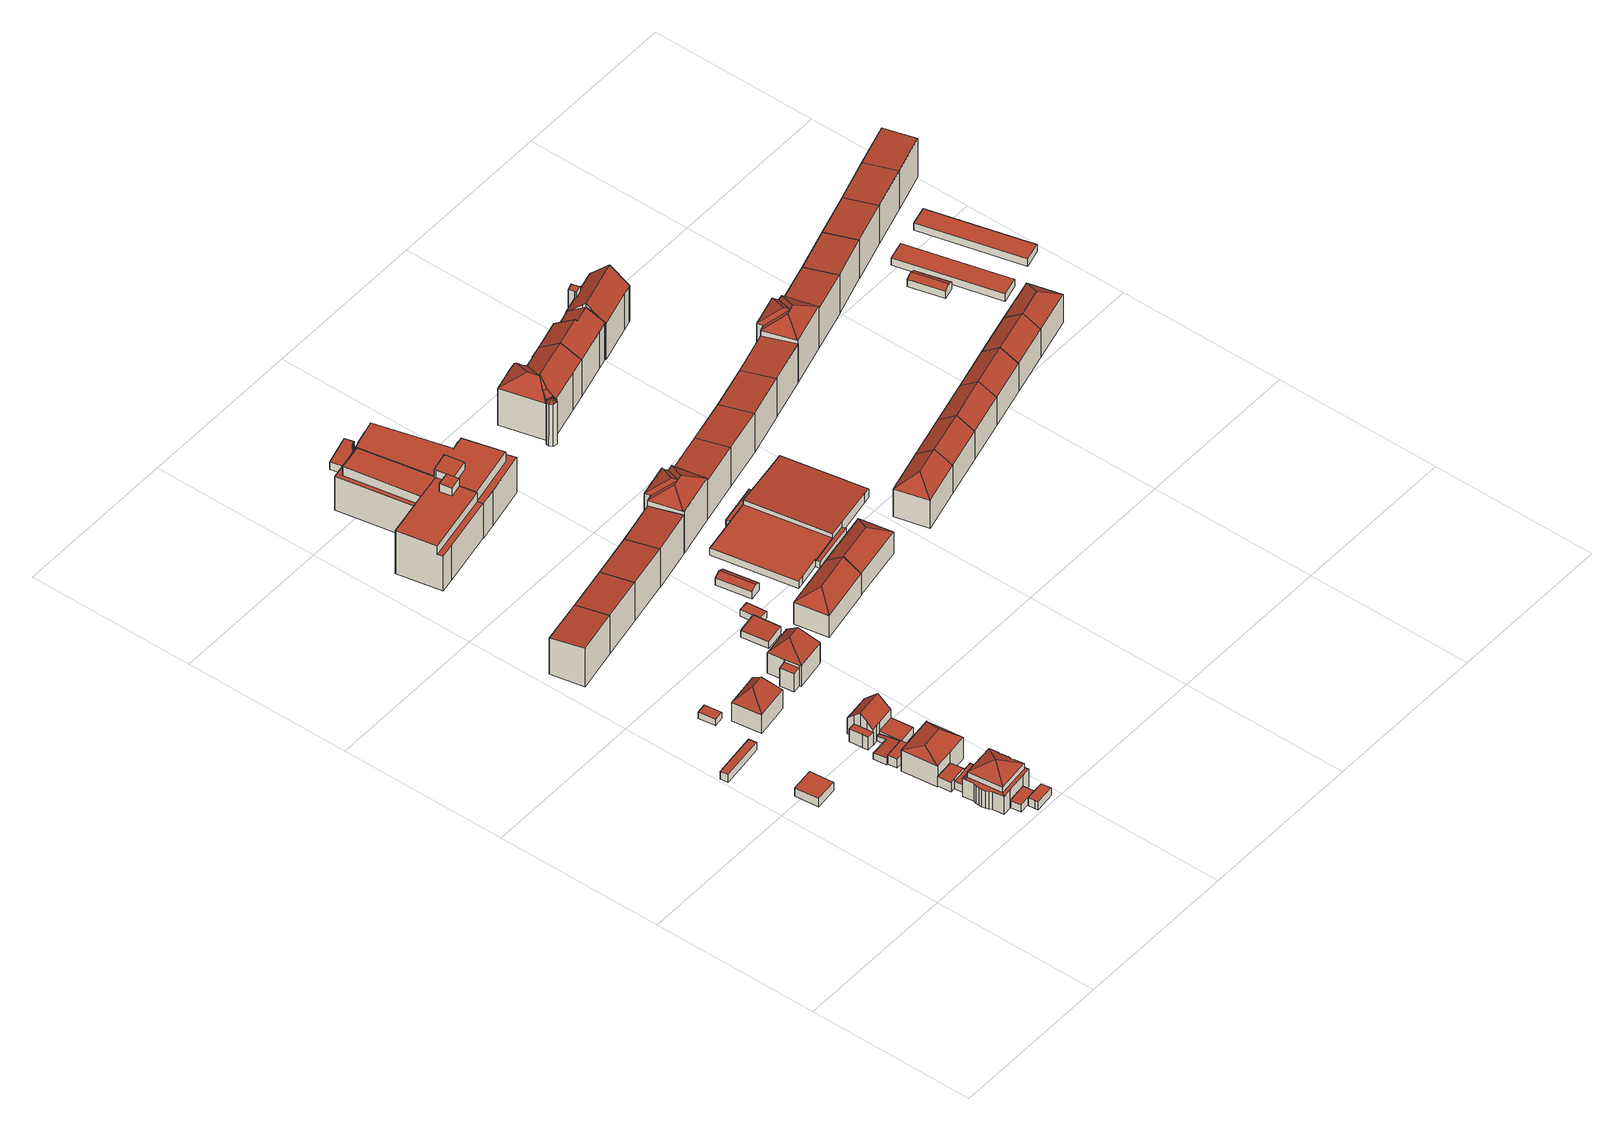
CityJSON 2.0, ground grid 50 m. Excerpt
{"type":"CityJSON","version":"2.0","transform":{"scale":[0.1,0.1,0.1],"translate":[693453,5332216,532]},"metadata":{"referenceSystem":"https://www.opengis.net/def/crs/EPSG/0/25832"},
"CityObjects":{
"building1":{"type":"Building","attributes":{"Gemeindeschluessel":"09162000","HoeheDach":"536.486","HoeheGrund":"533.640","Methode":"1000","NiedrigsteTraufeDesGebaeudes":"536.486","Geometrietyp2DReferenz":"3000","function":"31001_2000","roofType":"1000","measuredHeight":2.85},"geometry":[{"type":"MultiSurface","lod":"2","boundaries":[[[0,1,2,3]],[[2,1,4,5]],[[6,7,0,3]],[[6,5,4,7]],[[7,4,1,0]],[[3,2,5,6]]],"semantics":{"surfaces":[{"type":"WallSurface"},{"type":"RoofSurface"},{"type":"GroundSurface"}],"values":[0,1,2,0,0,0]}}]},
"building2":{"type":"Building","attributes":{"Gemeindeschluessel":"09162000","HoeheDach":"536.151","HoeheGrund":"533.530","Methode":"1000","NiedrigsteTraufeDesGebaeudes":"536.151","Geometrietyp2DReferenz":"3000","function":"31001_2000","roofType":"1000","measuredHeight":2.62},"geometry":[{"type":"MultiSurface","lod":"2","boundaries":[[[8,9,10,11]],[[12,13,14,15]],[[11,10,13,12]],[[14,13,10,9]],[[15,14,9,8]],[[8,11,12,15]]],"semantics":{"surfaces":[{"type":"WallSurface"},{"type":"RoofSurface"},{"type":"GroundSurface"}],"values":[0,0,0,1,0,2]}}]},
"building3":{"type":"Building","attributes":{"Gemeindeschluessel":"09162000","HoeheDach":"535.758","HoeheGrund":"533.650","Methode":"1000","NiedrigsteTraufeDesGebaeudes":"535.758","Geometrietyp2DReferenz":"3000","function":"31001_2000","roofType":"1000","measuredHeight":2.11},"geometry":[{"type":"MultiSurface","lod":"2","boundaries":[[[16,17,18,19]],[[19,20,21,16]],[[21,22,17,16]],[[19,18,23,20]],[[17,22,23,18]],[[20,23,22,21]]],"semantics":{"surfaces":[{"type":"WallSurface"},{"type":"GroundSurface"},{"type":"RoofSurface"}],"values":[0,1,0,0,2,0]}}]},
"building4":{"type":"Building","attributes":{"Gemeindeschluessel":"09162000","HoeheDach":"536.192","HoeheGrund":"533.740","Methode":"1000","NiedrigsteTraufeDesGebaeudes":"536.192","Geometrietyp2DReferenz":"3000","function":"31001_2000","roofType":"1000","measuredHeight":2.45},"geometry":[{"type":"MultiSurface","lod":"2","boundaries":[[[24,25,26,27]],[[28,24,27,29]],[[30,29,27,26]],[[25,24,28,31]],[[31,28,29,30]],[[25,31,30,26]]],"semantics":{"surfaces":[{"type":"WallSurface"},{"type":"GroundSurface"},{"type":"RoofSurface"}],"values":[0,0,1,2,0,0]}}]},
"building5":{"type":"Building","attributes":{"Gemeindeschluessel":"09162000","HoeheDach":"536.872","HoeheGrund":"533.705","Methode":"1000","NiedrigsteTraufeDesGebaeudes":"536.872","Geometrietyp2DReferenz":"3000","function":"31001_2000","roofType":"1000","measuredHeight":3.17},"geometry":[{"type":"MultiSurface","lod":"2","boundaries":[[[32,33,34,35]],[[36,37,33,32]],[[35,34,38,39]],[[33,37,40,38,34]],[[41,40,37,36]],[[39,38,40,41]],[[35,39,41,36,32]]],"semantics":{"surfaces":[{"type":"WallSurface"},{"type":"RoofSurface"},{"type":"GroundSurface"}],"values":[0,0,0,1,0,0,2]}}]},
"building6":{"type":"Building","attributes":{"Gemeindeschluessel":"09162000","HoeheDach":"544.930","HoeheGrund":"533.620","Methode":"2000","NiedrigsteTraufeDesGebaeudes":"539.572","Geometrietyp2DReferenz":"3000","function":"31001_1000","roofType":"3500","measuredHeight":11.31,"storeysAboveGround":3},"geometry":[{"type":"MultiSurface","lod":"2","boundaries":[[[42,43,44,45,46,47,48]],[[49,50,51,52,53]],[[54,55,56,57]],[[58,59,60,45]],[[61,62,63,64]],[[46,65,66,67]],[[43,68,69,44]],[[70,71,72,59,58,73]],[[74,75,76,77]],[[78,79,80,81]],[[82,47,46,67,52,51,80,79,83,84,85]],[[45,60,65,46]],[[86,87,88,89]],[[60,59,72,90,91,88,87,92,93,56,55,94]],[[52,67,53]],[[95,90,72,71]],[[53,96,97,49]],[[98,91,90,95]],[[74,96,53,67,54,99,75]],[[65,94,66]],[[100,93,92,101]],[[97,96,74,77]],[[102,73,58,45,44]],[[70,73,102,103]],[[60,94,65]],[[67,66,55,54]],[[104,84,83,105]],[[105,83,79,78]],[[106,85,84,104]],[[68,107,108,109,106,104,105,78,81,50,49,97,77,76,61,64,100,101,86,89,98,95,71,70,103,69]],[[68,43,42,107]],[[80,51,50,81]],[[42,48,108,107]],[[47,82,109,108,48]],[[101,92,87,86]],[[100,64,63,57,56,93]],[[89,88,91,98]],[[44,69,103,102]],[[82,85,106,109]],[[62,99,54,57,63]],[[62,61,76,75,99]],[[94,55,66]]],"semantics":{"surfaces":[{"type":"RoofSurface"},{"type":"WallSurface"},{"type":"GroundSurface"}],"values":[0,1,1,1,1,1,1,1,1,1,0,1,1,0,0,1,1,1,0,0,1,1,0,1,0,1,1,1,1,2,1,1,1,1,1,1,1,1,1,0,1,0]}}]},
"building7":{"type":"Building","attributes":{"Gemeindeschluessel":"09162000","HoeheDach":"536.217","HoeheGrund":"533.580","Methode":"1000","NiedrigsteTraufeDesGebaeudes":"536.217","Geometrietyp2DReferenz":"3000","function":"31001_2000","roofType":"1000","measuredHeight":2.64},"geometry":[{"type":"MultiSurface","lod":"2","boundaries":[[[110,111,112,113,114]],[[114,113,97,77]],[[77,97,115,116,117]],[[111,110,117,116]],[[113,112,115,97]],[[112,111,116,115]],[[110,114,77,117]]],"semantics":{"surfaces":[{"type":"RoofSurface"},{"type":"WallSurface"},{"type":"GroundSurface"}],"values":[0,1,2,1,1,1,1]}}]},
"building8":{"type":"Building","attributes":{"Gemeindeschluessel":"09162000","HoeheDach":"536.500","HoeheGrund":"533.840","Methode":"2000","NiedrigsteTraufeDesGebaeudes":"536.500","Geometrietyp2DReferenz":"3000","function":"31001_2000","roofType":"1000","measuredHeight":2.66,"storeysAboveGround":1},"geometry":[{"type":"MultiSurface","lod":"2","boundaries":[[[118,119,120,121]],[[122,120,119,123,124]],[[125,124,123,126]],[[127,122,124,125]],[[121,120,122,127]],[[121,127,125,126,118]],[[126,123,119,118]]],"semantics":{"surfaces":[{"type":"WallSurface"},{"type":"RoofSurface"},{"type":"GroundSurface"}],"values":[0,1,0,0,0,2,0]}}]},
"building9":{"type":"Building","attributes":{"Gemeindeschluessel":"09162000","HoeheDach":"536.739","HoeheGrund":"533.620","Methode":"1000","NiedrigsteTraufeDesGebaeudes":"536.739","Geometrietyp2DReferenz":"3000","function":"31001_2000","roofType":"1000","measuredHeight":3.12},"geometry":[{"type":"MultiSurface","lod":"2","boundaries":[[[128,129,130,131]],[[131,130,132,133]],[[133,134,128,131]],[[130,129,135,132]],[[133,132,135,134]],[[134,135,129,128]]],"semantics":{"surfaces":[{"type":"WallSurface"},{"type":"GroundSurface"},{"type":"RoofSurface"}],"values":[0,0,1,2,0,0]}}]},
"building10":{"type":"Building","attributes":{"Gemeindeschluessel":"09162000","HoeheDach":"536.180","HoeheGrund":"533.690","Methode":"1000","NiedrigsteTraufeDesGebaeudes":"535.300","Geometrietyp2DReferenz":"3000","function":"31001_1000","roofType":"1000","measuredHeight":2.49},"geometry":[{"type":"MultiSurface","lod":"2","boundaries":[[[136,137,138,139]],[[140,141,142,143]],[[144,145,138,137]],[[146,136,139,147]],[[136,146,140,143,148,149,144,137]],[[149,150,145,144]],[[148,151,150,149]],[[148,143,142,151]],[[138,145,150,151,142,141,147,139]],[[140,146,147,141]]],"semantics":{"surfaces":[{"type":"WallSurface"},{"type":"GroundSurface"},{"type":"RoofSurface"}],"values":[0,0,0,0,1,0,0,0,2,0]}}]},
"building11":{"type":"Building","attributes":{"Gemeindeschluessel":"09162000","HoeheDach":"544.980","HoeheGrund":"533.570","Methode":"2000","NiedrigsteTraufeDesGebaeudes":"540.110","Geometrietyp2DReferenz":"3000","function":"31001_1000","roofType":"3200","measuredHeight":11.41,"storeysAboveGround":2},"geometry":[{"type":"MultiSurface","lod":"2","boundaries":[[[152,153,154]],[[155,154,153,156]],[[157,155,156]],[[158,159,157,156]],[[160,152,157,159]],[[158,161,160,159]],[[152,154,155,157]],[[160,161,153,152]],[[158,156,153,161]]],"semantics":{"surfaces":[{"type":"RoofSurface"},{"type":"WallSurface"},{"type":"GroundSurface"}],"values":[0,0,0,1,1,2,0,1,1]}}]},
"building12":{"type":"Building","attributes":{"Gemeindeschluessel":"09162000","HoeheDach":"542.910","HoeheGrund":"533.230","Methode":"2000","NiedrigsteTraufeDesGebaeudes":"540.583","Geometrietyp2DReferenz":"3000","function":"31001_1000","roofType":"3200","measuredHeight":9.68,"storeysAboveGround":2},"geometry":[{"type":"MultiSurface","lod":"2","boundaries":[[[162,163,164,165,166,167]],[[166,165,168]],[[169,170,171]],[[172,163,162,173,174]],[[162,167,175,173]],[[172,171,164,163]],[[172,174,176,169,171]],[[173,175,176,174]],[[170,168,165,164,171]],[[176,175,167,166,168,170,169]]],"semantics":{"surfaces":[{"type":"WallSurface"},{"type":"RoofSurface"},{"type":"GroundSurface"}],"values":[0,1,1,2,0,0,0,0,1,1]}}]},
"building13":{"type":"Building","attributes":{"Gemeindeschluessel":"09162000","HoeheDach":"538.138","HoeheGrund":"533.670","Methode":"3100","NiedrigsteTraufeDesGebaeudes":"538.138","Geometrietyp2DReferenz":"3000","function":"31001_2000","roofType":"1000","measuredHeight":4.47},"geometry":[{"type":"MultiSurface","lod":"2","boundaries":[[[177,178,179,180]],[[181,182,183,180,179,184,185]],[[186,187,178,177,188,189,190]],[[178,187,184,179]],[[188,177,180,183]],[[187,186,185,184]],[[189,188,183,182]],[[186,190,181,185]],[[190,189,182,181]]],"semantics":{"surfaces":[{"type":"WallSurface"},{"type":"GroundSurface"},{"type":"RoofSurface"}],"values":[0,1,2,0,0,0,0,0,0]}}]},
"building14":{"type":"Building","attributes":{"Gemeindeschluessel":"09162000","HoeheDach":"546.836","HoeheGrund":"533.350","Methode":"2000","NiedrigsteTraufeDesGebaeudes":"545.944","Geometrietyp2DReferenz":"3000","function":"31001_1000","roofType":"1000","measuredHeight":13.49,"storeysAboveGround":4},"geometry":[{"type":"MultiSurface","lod":"2","boundaries":[[[191,192,193,194]],[[195,193,192,196]],[[197,191,194,198]],[[198,195,196,197]],[[198,194,193,195]],[[196,192,191,197]]],"semantics":{"surfaces":[{"type":"RoofSurface"},{"type":"WallSurface"},{"type":"GroundSurface"}],"values":[0,1,1,2,1,1]}}]},
"building15":{"type":"Building","attributes":{"Gemeindeschluessel":"09162000","HoeheDach":"542.691","HoeheGrund":"533.630","Methode":"1000","NiedrigsteTraufeDesGebaeudes":"538.925","Geometrietyp2DReferenz":"3000","function":"31001_1000","roofType":"3100","measuredHeight":9.06,"storeysAboveGround":2},"geometry":[{"type":"MultiSurface","lod":"2","boundaries":[[[199,200,201,202]],[[203,204,205,206]],[[206,205,200,199]],[[207,208,209,210]],[[211,212,204,203]],[[213,214,208,207]],[[215,216,212,211]],[[202,201,217,218]],[[211,203,206,199,202,218,213,207,210,215]],[[214,217,201,200,205,204,208]],[[210,209,216,215]],[[209,208,204,212,216]],[[218,217,214,213]]],"semantics":{"surfaces":[{"type":"WallSurface"},{"type":"GroundSurface"},{"type":"RoofSurface"}],"values":[0,0,0,0,0,0,0,0,1,2,0,2,0]}}]},
"building16":{"type":"Building","attributes":{"Gemeindeschluessel":"09162000","HoeheDach":"536.328","HoeheGrund":"533.580","Methode":"1000","NiedrigsteTraufeDesGebaeudes":"536.328","Geometrietyp2DReferenz":"3000","function":"31001_2000","roofType":"1000","measuredHeight":2.75},"geometry":[{"type":"MultiSurface","lod":"2","boundaries":[[[199,219,220,206]],[[221,222,223,224]],[[206,220,222,221]],[[223,222,220,219]],[[224,223,219,199]],[[199,206,221,224]]],"semantics":{"surfaces":[{"type":"WallSurface"},{"type":"RoofSurface"},{"type":"GroundSurface"}],"values":[0,0,0,1,0,2]}}]},
"building17":{"type":"Building","attributes":{"Gemeindeschluessel":"09162000","HoeheDach":"546.836","HoeheGrund":"533.360","Methode":"2000","NiedrigsteTraufeDesGebaeudes":"545.944","Geometrietyp2DReferenz":"3000","function":"31001_1000","roofType":"1000","measuredHeight":13.48,"storeysAboveGround":4},"geometry":[{"type":"MultiSurface","lod":"2","boundaries":[[[225,226,227,228]],[[196,192,193,195]],[[196,195,227,226]],[[196,226,225,192]],[[193,228,227,195]],[[192,225,228,193]]],"semantics":{"surfaces":[{"type":"WallSurface"},{"type":"GroundSurface"},{"type":"RoofSurface"}],"values":[0,0,1,0,0,2]}}]},
"building18":{"type":"Building","attributes":{"Gemeindeschluessel":"09162000","HoeheDach":"546.090","HoeheGrund":"533.580","Methode":"2000","NiedrigsteTraufeDesGebaeudes":"539.940","Geometrietyp2DReferenz":"3000","function":"31001_1000","roofType":"3200","measuredHeight":12.51,"storeysAboveGround":2},"geometry":[{"type":"MultiSurface","lod":"2","boundaries":[[[229,230,231,232,233]],[[234,235,236,237,238,239,240]],[[241,242,243,244]],[[240,239,245,231,246]],[[233,232,245,239,238]],[[247,236,235,248]],[[241,244,249,250,230,229,251,252]],[[242,247,248,243]],[[250,249,234,240,246]],[[251,238,237,252]],[[232,231,245]],[[241,252,237,236,247,242]],[[250,246,231,230]],[[249,244,243,248,235,234]],[[229,233,238,251]]],"semantics":{"surfaces":[{"type":"WallSurface"},{"type":"RoofSurface"},{"type":"GroundSurface"}],"values":[0,1,0,1,1,0,2,1,0,0,1,0,0,0,0]}}]},
"building19":{"type":"Building","attributes":{"Gemeindeschluessel":"09162000","HoeheDach":"551.020","HoeheGrund":"533.290","Methode":"1000","NiedrigsteTraufeDesGebaeudes":"545.290","Geometrietyp2DReferenz":"3000","function":"31001_1000","roofType":"1000","measuredHeight":17.73,"storeysAboveGround":5},"geometry":[{"type":"MultiSurface","lod":"2","boundaries":[[[253,254,255,256]],[[257,258,259,260,261,262,263]],[[264,265,254,253]],[[254,265,266,255]],[[259,267,268,260]],[[258,269,267,259]],[[262,270,271,263]],[[256,255,266,272]],[[273,271,270,274,275]],[[269,276,277,264,253,256,272,278,268,267]],[[261,278,272,266,265,264,277,274,270,262]],[[260,268,278,261]],[[263,271,273,257]],[[274,277,276,275]],[[257,273,275,276,269,258]]],"semantics":{"surfaces":[{"type":"WallSurface"},{"type":"GroundSurface"},{"type":"RoofSurface"}],"values":[0,1,0,2,0,0,0,0,2,2,0,0,0,0,0]}}]},
"building20":{"type":"Building","attributes":{"Gemeindeschluessel":"09162000","HoeheDach":"536.410","HoeheGrund":"533.560","Methode":"2000","NiedrigsteTraufeDesGebaeudes":"535.914","Geometrietyp2DReferenz":"3000","function":"31001_2000","roofType":"1000","measuredHeight":2.85},"geometry":[{"type":"MultiSurface","lod":"2","boundaries":[[[279,280,281,282]],[[283,282,281,284]],[[285,280,279,286]],[[285,286,283,284]],[[285,284,281,280]],[[286,279,282,283]]],"semantics":{"surfaces":[{"type":"WallSurface"},{"type":"GroundSurface"},{"type":"RoofSurface"}],"values":[0,0,0,0,1,2]}}]},
"building21":{"type":"Building","attributes":{"Gemeindeschluessel":"09162000","HoeheDach":"546.836","HoeheGrund":"533.350","Methode":"2000","NiedrigsteTraufeDesGebaeudes":"545.944","Geometrietyp2DReferenz":"3000","function":"31001_1000","roofType":"1000","measuredHeight":13.49,"storeysAboveGround":4},"geometry":[{"type":"MultiSurface","lod":"2","boundaries":[[[287,226,227,288]],[[227,228,289,288]],[[287,290,225,226]],[[288,289,290,287]],[[225,290,289,228]],[[226,225,228,227]]],"semantics":{"surfaces":[{"type":"GroundSurface"},{"type":"WallSurface"},{"type":"RoofSurface"}],"values":[0,1,1,1,2,1]}}]},
"building22":{"type":"Building","attributes":{"Gemeindeschluessel":"09162000","HoeheDach":"548.280","HoeheGrund":"533.480","Methode":"2000","NiedrigsteTraufeDesGebaeudes":"545.270","Geometrietyp2DReferenz":"3000","function":"31001_1000","roofType":"1000","measuredHeight":14.8,"storeysAboveGround":5},"geometry":[{"type":"MultiSurface","lod":"2","boundaries":[[[291,278,292,293]],[[294,295,278,291,296,297]],[[298,293,292,299]],[[294,297,300,301]],[[295,302,303,299,292,278]],[[296,291,293,298]],[[294,301,302,295]],[[303,302,301,300]],[[303,300,297,296,298,299]]],"semantics":{"surfaces":[{"type":"RoofSurface"},{"type":"WallSurface"},{"type":"GroundSurface"}],"values":[0,1,1,1,1,1,2,1,0]}}]},
"building23":{"type":"Building","attributes":{"Gemeindeschluessel":"09162000","HoeheDach":"535.996","HoeheGrund":"533.690","Methode":"1000","NiedrigsteTraufeDesGebaeudes":"535.996","Geometrietyp2DReferenz":"3000","function":"31001_2000","roofType":"1000","measuredHeight":2.31},"geometry":[{"type":"MultiSurface","lod":"2","boundaries":[[[304,305,306,307]],[[308,309,305,304]],[[307,306,310,311]],[[307,311,308,304]],[[305,309,310,306]],[[311,310,309,308]]],"semantics":{"surfaces":[{"type":"WallSurface"},{"type":"GroundSurface"},{"type":"RoofSurface"}],"values":[0,0,0,1,2,0]}}]},
"building24":{"type":"Building","attributes":{"Gemeindeschluessel":"09162000","HoeheDach":"537.142","HoeheGrund":"533.640","Methode":"1000","NiedrigsteTraufeDesGebaeudes":"536.090","Geometrietyp2DReferenz":"3000","function":"31001_2000","roofType":"3100","measuredHeight":3.5},"geometry":[{"type":"MultiSurface","lod":"2","boundaries":[[[312,313,314,315,316]],[[316,315,317,318]],[[319,320,313,312]],[[314,313,320,321]],[[318,317,321,320,319]],[[315,314,321,317]],[[318,319,312,316]]],"semantics":{"surfaces":[{"type":"WallSurface"},{"type":"RoofSurface"},{"type":"GroundSurface"}],"values":[0,0,0,1,0,1,2]}}]},
"building25":{"type":"Building","attributes":{"Gemeindeschluessel":"09162000","HoeheDach":"546.836","HoeheGrund":"533.330","Methode":"2000","NiedrigsteTraufeDesGebaeudes":"545.944","Geometrietyp2DReferenz":"3000","function":"31001_1000","roofType":"1000","measuredHeight":13.51,"storeysAboveGround":4},"geometry":[{"type":"MultiSurface","lod":"2","boundaries":[[[322,323,324,325]],[[326,290,289,327]],[[325,326,327,322]],[[325,324,290,326]],[[327,289,323,322]],[[290,324,323,289]]],"semantics":{"surfaces":[{"type":"WallSurface"},{"type":"GroundSurface"},{"type":"RoofSurface"}],"values":[0,0,1,0,0,2]}}]},
"building26":{"type":"Building","attributes":{"Gemeindeschluessel":"09162000","HoeheDach":"544.708","HoeheGrund":"533.520","Methode":"1000","NiedrigsteTraufeDesGebaeudes":"541.031","Geometrietyp2DReferenz":"3000","function":"31001_1000","roofType":"3200","measuredHeight":11.19,"storeysAboveGround":2},"geometry":[{"type":"MultiSurface","lod":"2","boundaries":[[[328,329,330,331]],[[332,333,334,335]],[[336,331,330,337]],[[332,337,330,329,333]],[[332,335,336,337]],[[335,334,331,336]],[[334,328,331]],[[333,329,328,334]]],"semantics":{"surfaces":[{"type":"RoofSurface"},{"type":"WallSurface"},{"type":"GroundSurface"}],"values":[0,1,1,1,2,1,0,0]}}]},
"building27":{"type":"Building","attributes":{"Gemeindeschluessel":"09162000","HoeheDach":"550.940","HoeheGrund":"533.150","Methode":"2000","NiedrigsteTraufeDesGebaeudes":"535.700","Geometrietyp2DReferenz":"3000","function":"31001_1000","roofType":"1000","measuredHeight":17.79,"storeysAboveGround":5},"geometry":[{"type":"MultiSurface","lod":"2","boundaries":[[[338,339,340,341]],[[342,343,344,345]],[[346,347,348,349]],[[350,351,352,353]],[[354,355,356,357]],[[358,359,360,361,362,363,364,365]],[[366,342,345,367,368,369,370]],[[371,372,373,374,366,370]],[[375,376,377,378]],[[360,348,347,379,361]],[[359,380,367,345,344,349,348,360]],[[341,340,376,375]],[[366,374,343,342]],[[381,368,367,380]],[[368,381,382,369]],[[383,384,385,386]],[[387,388,389,390]],[[391,379,347,346]],[[384,392,352,351,393,394,377,376,340,339,395,396,397,385]],[[398,396,395,399]],[[400,394,393,401]],[[372,402,403,357,356,373]],[[393,351,350,401]],[[353,352,392,404]],[[374,373,356,355,405,363,362,391,346,349,344,343]],[[378,377,394,400]],[[387,404,392,384,383,388]],[[358,365,406,407]],[[403,402,390,389]],[[397,396,398,408]],[[371,370,369,382]],[[381,380,359,358,407,408,398,399,338,341,375,378,400,401,350,353,404,387,390,402,372,371,382]],[[362,361,379,391]],[[403,389,388,383,386,406,365,364,409,354,357]],[[364,363,405,409]],[[399,395,339,338]],[[409,405,355,354]],[[408,407,406,386,385,397]]],"semantics":{"surfaces":[{"type":"WallSurface"},{"type":"RoofSurface"},{"type":"GroundSurface"}],"values":[0,0,0,0,0,0,1,0,0,1,0,0,0,0,0,0,0,0,1,0,0,0,0,0,1,0,0,0,0,0,0,2,0,1,0,0,0,0]}}]},
"building28":{"type":"Building","attributes":{"Gemeindeschluessel":"09162000","HoeheDach":"551.130","HoeheGrund":"533.330","Methode":"2000","NiedrigsteTraufeDesGebaeudes":"547.829","Geometrietyp2DReferenz":"3000","function":"31001_1000","roofType":"3200","measuredHeight":17.8,"storeysAboveGround":5},"geometry":[{"type":"MultiSurface","lod":"2","boundaries":[[[410,411,412,413,414]],[[415,416,414,413,417]],[[417,413,412]],[[418,419,420]],[[322,325,421,418,420]],[[421,422,423,415,419,418]],[[424,422,421,325]],[[425,426,412,411]],[[427,416,428,429]],[[322,425,411,410,427,429,424,325]],[[422,430,423]],[[426,415,417,412]],[[419,415,426,420]],[[322,420,426,425]],[[423,430,428,416,415]],[[427,410,414,416]],[[424,429,428,430,422]]],"semantics":{"surfaces":[{"type":"WallSurface"},{"type":"RoofSurface"},{"type":"GroundSurface"}],"values":[0,1,1,1,0,1,0,0,0,2,1,1,1,0,1,0,0]}}]},
"building29":{"type":"Building","attributes":{"Gemeindeschluessel":"09162000","HoeheDach":"544.715","HoeheGrund":"533.560","Methode":"1000","NiedrigsteTraufeDesGebaeudes":"540.980","Geometrietyp2DReferenz":"3000","function":"31001_1000","roofType":"3200","measuredHeight":11.15,"storeysAboveGround":2},"geometry":[{"type":"MultiSurface","lod":"2","boundaries":[[[333,431,432,329]],[[431,433,432]],[[434,431,333,435]],[[436,330,433,437]],[[436,435,333,329,330]],[[437,433,431,434]],[[436,437,434,435]],[[329,432,433,330]]],"semantics":{"surfaces":[{"type":"RoofSurface"},{"type":"WallSurface"},{"type":"GroundSurface"}],"values":[0,0,1,1,1,1,2,0]}}]},
"building30":{"type":"Building","attributes":{"Gemeindeschluessel":"09162000","HoeheDach":"537.190","HoeheGrund":"533.290","Methode":"2000","NiedrigsteTraufeDesGebaeudes":"535.400","Geometrietyp2DReferenz":"3000","function":"31001_2000","roofType":"1000","measuredHeight":3.9,"storeysAboveGround":2},"geometry":[{"type":"MultiSurface","lod":"2","boundaries":[[[438,439,440,441]],[[442,443,444,445]],[[442,446,439,438,447,443]],[[448,449,450,451]],[[452,453,454,455]],[[456,457,458,455,459,460]],[[456,460,449,448]],[[461,462,463,464]],[[465,446,442,445,461,464,457,456,448,451,466,467,468,469,470,471]],[[466,451,450,472,473]],[[460,459,472,450,449]],[[469,474,475,470]],[[464,463,458,457]],[[445,444,462,461]],[[465,440,439,446]],[[468,476,474,469]],[[465,471,477,478,441,440]],[[438,441,478,453,452,447]],[[467,479,476,468]],[[470,475,477,471]],[[458,463,462,444,443,447,452,455]],[[466,473,479,467]],[[459,455,454,473,472]],[[453,478,477,475,474,476,479,473,454]]],"semantics":{"surfaces":[{"type":"RoofSurface"},{"type":"WallSurface"},{"type":"GroundSurface"}],"values":[0,1,1,1,1,1,1,1,2,1,0,1,1,1,1,1,1,1,1,1,0,1,1,0]}}]},
"building31":{"type":"Building","attributes":{"Gemeindeschluessel":"09162000","HoeheDach":"546.866","HoeheGrund":"533.330","Methode":"2000","NiedrigsteTraufeDesGebaeudes":"545.974","Geometrietyp2DReferenz":"3000","function":"31001_1000","roofType":"1000","measuredHeight":13.54,"storeysAboveGround":4},"geometry":[{"type":"MultiSurface","lod":"2","boundaries":[[[480,481,482,483]],[[424,480,483,429]],[[424,484,481,480]],[[424,429,485,484]],[[481,484,485,482]],[[483,482,485,429]]],"semantics":{"surfaces":[{"type":"RoofSurface"},{"type":"WallSurface"},{"type":"GroundSurface"}],"values":[0,1,1,2,1,1]}}]},
"building32":{"type":"Building","attributes":{"Gemeindeschluessel":"09162000","HoeheDach":"549.611","HoeheGrund":"533.082","Methode":"2000","NiedrigsteTraufeDesGebaeudes":"545.707","Geometrietyp2DReferenz":"3000","function":"31001_1000","roofType":"3100","measuredHeight":16.53,"storeysAboveGround":4},"geometry":[{"type":"MultiSurface","lod":"2","boundaries":[[[486,487,488,489]],[[490,491,486]],[[492,493,494,495,496,497,498]],[[499,500,501,502,497,496]],[[503,504,505,499]],[[506,503,507]],[[508,509,507]],[[491,510,511,506,507,509,512,513]],[[506,511,514]],[[505,504,515,516,517,518,519,500,499]],[[520,521,522,523,524]],[[525,526,527,489,488]],[[528,529,521,520,526,525,530,531,532,533,534,535,536,537,538,539,540,541,542,543]],[[542,541,516,515,544]],[[492,498,535,534,533]],[[532,493,492,533]],[[540,517,516,541]],[[529,490,522,521]],[[530,525,488,487,513,512]],[[538,537,501,500,519]],[[514,511,510,528,543,545]],[[536,502,501,537]],[[524,486,527]],[[539,518,517,540]],[[523,522,490,486]],[[538,519,518,539]],[[529,528,510,491,490]],[[530,512,509,508,495,494,531]],[[495,508,507,503,499,496]],[[523,486,524]],[[520,524,527,526]],[[513,487,486,491]],[[514,545,544,515,504,503,506]],[[542,544,545,543]],[[531,494,493,532]],[[486,489,527]],[[536,535,498,497,502]]],"semantics":{"surfaces":[{"type":"RoofSurface"},{"type":"WallSurface"},{"type":"GroundSurface"}],"values":[0,0,0,0,0,0,1,0,1,0,1,1,2,1,1,1,1,1,1,1,1,1,0,1,0,1,1,1,0,0,1,0,0,1,1,0,1]}}]},
"building33":{"type":"Building","attributes":{"Gemeindeschluessel":"09162000","HoeheDach":"546.866","HoeheGrund":"533.340","Methode":"2000","NiedrigsteTraufeDesGebaeudes":"545.974","Geometrietyp2DReferenz":"3000","function":"31001_1000","roofType":"1000","measuredHeight":13.53,"storeysAboveGround":4},"geometry":[{"type":"MultiSurface","lod":"2","boundaries":[[[481,546,547,482]],[[484,481,482,485]],[[485,482,547,548]],[[549,484,485,548]],[[548,547,546,549]],[[549,546,481,484]]],"semantics":{"surfaces":[{"type":"RoofSurface"},{"type":"WallSurface"},{"type":"GroundSurface"}],"values":[0,1,1,2,1,1]}}]},
"building34":{"type":"Building","attributes":{"Gemeindeschluessel":"09162000","HoeheDach":"547.008","HoeheGrund":"533.700","Methode":"1000","NiedrigsteTraufeDesGebaeudes":"543.411","Geometrietyp2DReferenz":"3000","function":"31001_1000","roofType":"3200","measuredHeight":13.31,"storeysAboveGround":3},"geometry":[{"type":"MultiSurface","lod":"2","boundaries":[[[550,551,552,553]],[[554,555,556,557]],[[558,553,552,555,554]],[[556,555,552,551]],[[557,556,551]],[[559,557,551,550]],[[558,559,550,553]],[[558,554,557,559]]],"semantics":{"surfaces":[{"type":"WallSurface"},{"type":"RoofSurface"},{"type":"GroundSurface"}],"values":[0,1,0,1,1,0,2,0]}}]},
"building35":{"type":"Building","attributes":{"Gemeindeschluessel":"09162000","HoeheDach":"546.866","HoeheGrund":"533.330","Methode":"2000","NiedrigsteTraufeDesGebaeudes":"545.974","Geometrietyp2DReferenz":"3000","function":"31001_1000","roofType":"1000","measuredHeight":13.54,"storeysAboveGround":4},"geometry":[{"type":"MultiSurface","lod":"2","boundaries":[[[548,547,560,561]],[[546,562,560,547]],[[561,560,562,563]],[[549,546,547,548]],[[563,562,546,549]],[[563,549,548,561]]],"semantics":{"surfaces":[{"type":"WallSurface"},{"type":"RoofSurface"},{"type":"GroundSurface"}],"values":[0,1,0,0,0,2]}}]},
"building36":{"type":"Building","attributes":{"Gemeindeschluessel":"09162000","HoeheDach":"549.600","HoeheGrund":"533.090","Methode":"2000","NiedrigsteTraufeDesGebaeudes":"545.793","Geometrietyp2DReferenz":"3000","function":"31001_1000","roofType":"3100","measuredHeight":16.51,"storeysAboveGround":4},"geometry":[{"type":"MultiSurface","lod":"2","boundaries":[[[564,565,566,567,568]],[[569,570,566,565]],[[564,568,571,572]],[[573,541,542,574,515]],[[575,576,577,578]],[[574,579,571,568,567,575,578,515]],[[580,581,541,573]],[[581,580,577,582]],[[569,582,577,576,570]],[[572,571,579,583]],[[575,567,566,570,576]],[[580,573,515,578,577]],[[542,541,581,582,569,565,564,572,583]],[[574,542,583,579]]],"semantics":{"surfaces":[{"type":"WallSurface"},{"type":"RoofSurface"},{"type":"GroundSurface"}],"values":[0,0,0,0,0,1,0,0,0,0,1,1,2,0]}}]},
"building37":{"type":"Building","attributes":{"Gemeindeschluessel":"09162000","HoeheDach":"546.982","HoeheGrund":"533.690","Methode":"1000","NiedrigsteTraufeDesGebaeudes":"543.406","Geometrietyp2DReferenz":"3000","function":"31001_1000","roofType":"3100","measuredHeight":13.29,"storeysAboveGround":3},"geometry":[{"type":"MultiSurface","lod":"2","boundaries":[[[554,584,585,555]],[[558,554,555,552,553]],[[586,587,558,553]],[[555,585,588,552]],[[553,552,588,586]],[[587,584,554,558]],[[586,588,585,584,587]]],"semantics":{"surfaces":[{"type":"RoofSurface"},{"type":"WallSurface"},{"type":"GroundSurface"}],"values":[0,1,2,0,1,1,1]}}]},
"building38":{"type":"Building","attributes":{"Gemeindeschluessel":"09162000","HoeheDach":"546.866","HoeheGrund":"533.350","Methode":"2000","NiedrigsteTraufeDesGebaeudes":"545.974","Geometrietyp2DReferenz":"3000","function":"31001_1000","roofType":"1000","measuredHeight":13.52,"storeysAboveGround":4},"geometry":[{"type":"MultiSurface","lod":"2","boundaries":[[[589,562,560,590]],[[591,592,560,562]],[[591,593,594,592]],[[594,593,589,590]],[[593,591,562,589]],[[590,560,592,594]]],"semantics":{"surfaces":[{"type":"WallSurface"},{"type":"RoofSurface"},{"type":"GroundSurface"}],"values":[0,1,0,2,0,0]}}]},
"building39":{"type":"Building","attributes":{"Gemeindeschluessel":"09162000","HoeheDach":"546.997","HoeheGrund":"533.680","Methode":"1000","NiedrigsteTraufeDesGebaeudes":"543.412","Geometrietyp2DReferenz":"3000","function":"31001_1000","roofType":"3100","measuredHeight":13.32,"storeysAboveGround":3},"geometry":[{"type":"MultiSurface","lod":"2","boundaries":[[[595,596,587,586]],[[585,597,598,588]],[[596,599,584,587]],[[584,599,597,585]],[[595,598,597,599,596]],[[587,584,585,588,586]],[[586,588,598,595]]],"semantics":{"surfaces":[{"type":"GroundSurface"},{"type":"RoofSurface"},{"type":"WallSurface"}],"values":[0,1,2,1,2,2,2]}}]},
"building40":{"type":"Building","attributes":{"Gemeindeschluessel":"09162000","HoeheDach":"550.500","HoeheGrund":"532.907","Methode":"2000","NiedrigsteTraufeDesGebaeudes":"545.248","Geometrietyp2DReferenz":"3000","function":"31001_1000","roofType":"3100","measuredHeight":17.59,"storeysAboveGround":5},"geometry":[{"type":"MultiSurface","lod":"2","boundaries":[[[600,601,602,603]],[[604,605,606,607]],[[608,609,610,611]],[[612,613,609,608]],[[611,610,614,615]],[[616,617,618,619]],[[620,621,622,623]],[[624,619,618,625,626]],[[627,628,629,630]],[[631,632,633,634]],[[607,606,635,636]],[[627,603,602,637,638,628]],[[620,639,640,641,621]],[[624,626,642,643]],[[625,641,640,644,614,610,609,613,631,634,645,637,602,601,642,626]],[[630,629,646,647]],[[647,646,632,648]],[[634,633,649,645]],[[612,648,632,631,613]],[[623,622,650,651]],[[652,644,640,639]],[[636,635,617,616]],[[645,649,638,637]],[[628,638,649,633,632,646,629]],[[624,643,600,603,627,630,647,648,612,608,611,615,652,639,620,623,651,604,607,636,616,619]],[[625,618,617,635,606,605,650,622,621,641]],[[643,642,601,600]],[[651,650,605,604]],[[615,614,644,652]]],"semantics":{"surfaces":[{"type":"WallSurface"},{"type":"RoofSurface"},{"type":"GroundSurface"}],"values":[0,0,0,0,0,0,0,0,0,0,0,0,0,0,1,0,0,0,0,0,0,0,0,1,2,1,0,0,0]}}]},
"building41":{"type":"Building","attributes":{"Gemeindeschluessel":"09162000","HoeheDach":"551.220","HoeheGrund":"533.280","Methode":"2000","NiedrigsteTraufeDesGebaeudes":"547.953","Geometrietyp2DReferenz":"3000","function":"31001_1000","roofType":"3200","measuredHeight":17.94,"storeysAboveGround":5},"geometry":[{"type":"MultiSurface","lod":"2","boundaries":[[[653,654,655,656,657]],[[658,657,656,659]],[[660,661,659,662,663]],[[664,665,655,654]],[[666,667,668]],[[669,670,671,672]],[[673,661,660]],[[671,670,674,658,659,661,673]],[[675,672,671,673,660,663]],[[674,657,658]],[[676,662,659,666,668]],[[659,656,655,665,667,666]],[[677,678,676,668]],[[664,677,668,667,665]],[[678,675,663,662,676]],[[675,678,677,664,654,653,669,672]],[[669,653,657,674,670]]],"semantics":{"surfaces":[{"type":"WallSurface"},{"type":"RoofSurface"},{"type":"GroundSurface"}],"values":[0,1,1,0,1,0,1,1,0,1,1,1,0,0,0,2,0]}}]},
"building42":{"type":"Building","attributes":{"Gemeindeschluessel":"09162000","HoeheDach":"546.979","HoeheGrund":"533.680","Methode":"1000","NiedrigsteTraufeDesGebaeudes":"543.420","Geometrietyp2DReferenz":"3000","function":"31001_1000","roofType":"3100","measuredHeight":13.3,"storeysAboveGround":3},"geometry":[{"type":"MultiSurface","lod":"2","boundaries":[[[596,599,597,598,595]],[[679,680,596,595]],[[597,681,682,598]],[[679,682,681,683,680]],[[595,598,682,679]],[[680,683,599,596]],[[599,683,681,597]]],"semantics":{"surfaces":[{"type":"WallSurface"},{"type":"GroundSurface"},{"type":"RoofSurface"}],"values":[0,1,2,0,0,0,2]}}]},
"building43":{"type":"Building","attributes":{"Gemeindeschluessel":"09162000","HoeheDach":"546.866","HoeheGrund":"533.320","Methode":"2000","NiedrigsteTraufeDesGebaeudes":"545.974","Geometrietyp2DReferenz":"3000","function":"31001_1000","roofType":"1000","measuredHeight":13.55,"storeysAboveGround":4},"geometry":[{"type":"MultiSurface","lod":"2","boundaries":[[[669,684,685,686]],[[669,686,687,653]],[[685,684,688,689]],[[686,685,689,687]],[[687,689,688,653]],[[669,653,688,684]]],"semantics":{"surfaces":[{"type":"WallSurface"},{"type":"RoofSurface"},{"type":"GroundSurface"}],"values":[0,0,0,1,0,2]}}]},
"building44":{"type":"Building","attributes":{"Gemeindeschluessel":"09162000","HoeheDach":"546.955","HoeheGrund":"533.680","Methode":"1000","NiedrigsteTraufeDesGebaeudes":"543.423","Geometrietyp2DReferenz":"3000","function":"31001_1000","roofType":"3100","measuredHeight":13.28,"storeysAboveGround":3},"geometry":[{"type":"MultiSurface","lod":"2","boundaries":[[[683,690,691,681]],[[692,693,680,679]],[[692,694,691,690,693]],[[679,682,694,692]],[[680,683,681,682,679]],[[681,691,694,682]],[[693,690,683,680]]],"semantics":{"surfaces":[{"type":"RoofSurface"},{"type":"GroundSurface"},{"type":"WallSurface"}],"values":[0,1,2,2,2,0,2]}}]},
"building45":{"type":"Building","attributes":{"Gemeindeschluessel":"09162000","HoeheDach":"546.866","HoeheGrund":"533.350","Methode":"2000","NiedrigsteTraufeDesGebaeudes":"545.974","Geometrietyp2DReferenz":"3000","function":"31001_1000","roofType":"1000","measuredHeight":13.52,"storeysAboveGround":4},"geometry":[{"type":"MultiSurface","lod":"2","boundaries":[[[695,685,689,696]],[[696,689,697,698]],[[699,700,685,695]],[[696,698,699,695]],[[698,697,700,699]],[[685,700,697,689]]],"semantics":{"surfaces":[{"type":"WallSurface"},{"type":"GroundSurface"},{"type":"RoofSurface"}],"values":[0,0,0,1,0,2]}}]},
"building46":{"type":"Building","attributes":{"Gemeindeschluessel":"09162000","HoeheDach":"547.009","HoeheGrund":"533.690","Methode":"1000","NiedrigsteTraufeDesGebaeudes":"543.427","Geometrietyp2DReferenz":"3000","function":"31001_1000","roofType":"3200","measuredHeight":13.32,"storeysAboveGround":3},"geometry":[{"type":"MultiSurface","lod":"2","boundaries":[[[691,701,702,694]],[[703,702,704,705]],[[690,704,701,691]],[[692,703,705,693]],[[705,704,690,693]],[[692,694,702,703]],[[692,693,690,691,694]],[[704,702,701]]],"semantics":{"surfaces":[{"type":"RoofSurface"},{"type":"WallSurface"},{"type":"GroundSurface"}],"values":[0,1,0,2,1,1,1,0]}}]},
"building47":{"type":"Building","attributes":{"Gemeindeschluessel":"09162000","HoeheDach":"537.087","HoeheGrund":"533.570","Methode":"1000","NiedrigsteTraufeDesGebaeudes":"536.049","Geometrietyp2DReferenz":"3000","function":"31001_2000","roofType":"3100","measuredHeight":3.52},"geometry":[{"type":"MultiSurface","lod":"2","boundaries":[[[706,707,708,709]],[[707,710,711,708]],[[712,710,707,706,713]],[[713,706,709,714]],[[715,711,710,712]],[[714,709,708,711,715]],[[714,715,712,713]]],"semantics":{"surfaces":[{"type":"RoofSurface"},{"type":"WallSurface"},{"type":"GroundSurface"}],"values":[0,0,1,1,1,1,2]}}]},
"building48":{"type":"Building","attributes":{"Gemeindeschluessel":"09162000","HoeheDach":"546.866","HoeheGrund":"533.330","Methode":"2000","NiedrigsteTraufeDesGebaeudes":"545.974","Geometrietyp2DReferenz":"3000","function":"31001_1000","roofType":"1000","measuredHeight":13.54,"storeysAboveGround":4},"geometry":[{"type":"MultiSurface","lod":"2","boundaries":[[[716,717,718,700]],[[716,700,697,719]],[[718,717,720,721]],[[716,719,720,717]],[[697,721,720,719]],[[700,718,721,697]]],"semantics":{"surfaces":[{"type":"WallSurface"},{"type":"GroundSurface"},{"type":"RoofSurface"}],"values":[0,0,0,1,0,2]}}]},
"building49":{"type":"Building","attributes":{"Gemeindeschluessel":"09162000","HoeheDach":"535.850","HoeheGrund":"533.370","Methode":"1000","NiedrigsteTraufeDesGebaeudes":"535.850","Geometrietyp2DReferenz":"3000","function":"31001_2000","roofType":"1000","measuredHeight":2.48},"geometry":[{"type":"MultiSurface","lod":"2","boundaries":[[[722,723,724,725]],[[723,726,727,724]],[[728,727,726,729]],[[729,726,723,722]],[[725,728,729,722]],[[725,724,727,728]]],"semantics":{"surfaces":[{"type":"WallSurface"},{"type":"RoofSurface"},{"type":"GroundSurface"}],"values":[0,1,0,0,2,0]}}]},
"building50":{"type":"Building","attributes":{"Gemeindeschluessel":"09162000","HoeheDach":"546.866","HoeheGrund":"533.380","Methode":"2000","NiedrigsteTraufeDesGebaeudes":"545.974","Geometrietyp2DReferenz":"3000","function":"31001_1000","roofType":"1000","measuredHeight":13.49,"storeysAboveGround":4},"geometry":[{"type":"MultiSurface","lod":"2","boundaries":[[[730,718,721,731]],[[731,732,733,730]],[[718,734,735,721]],[[732,735,734,733]],[[733,734,718,730]],[[731,721,735,732]]],"semantics":{"surfaces":[{"type":"WallSurface"},{"type":"GroundSurface"},{"type":"RoofSurface"}],"values":[0,1,2,0,0,0]}}]},
"building51":{"type":"Building","attributes":{"Gemeindeschluessel":"09162000","HoeheDach":"535.852","HoeheGrund":"533.390","Methode":"1000","NiedrigsteTraufeDesGebaeudes":"535.852","Geometrietyp2DReferenz":"3000","function":"31001_2000","roofType":"1000","measuredHeight":2.46},"geometry":[{"type":"MultiSurface","lod":"2","boundaries":[[[736,737,738,739]],[[740,741,737,736]],[[740,736,739,742]],[[743,738,737,741]],[[739,738,743,742]],[[742,743,741,740]]],"semantics":{"surfaces":[{"type":"WallSurface"},{"type":"GroundSurface"},{"type":"RoofSurface"}],"values":[0,0,1,2,0,0]}}]},
"building52":{"type":"Building","attributes":{"Gemeindeschluessel":"09162000","HoeheDach":"546.866","HoeheGrund":"533.360","Methode":"2000","NiedrigsteTraufeDesGebaeudes":"545.974","Geometrietyp2DReferenz":"3000","function":"31001_1000","roofType":"1000","measuredHeight":13.51,"storeysAboveGround":4},"geometry":[{"type":"MultiSurface","lod":"2","boundaries":[[[732,744,745,733]],[[746,735,734,747]],[[745,747,734,733]],[[733,734,735,732]],[[746,744,732,735]],[[744,746,747,745]]],"semantics":{"surfaces":[{"type":"GroundSurface"},{"type":"RoofSurface"},{"type":"WallSurface"}],"values":[0,1,2,2,2,2]}}]}
},
"vertices":[
[148,450,16],[148,450,45],[79,443,45],[79,443,16],[141,522,45],[72,514,45],[72,514,16],[141,522,16],
[4,699,15],[4,699,42],[139,715,42],[139,715,15],[142,692,15],[142,692,42],[7,676,42],[7,676,15],
[146,826,16],[146,826,38],[139,877,38],[139,877,16],[168,881,16],[175,830,16],[175,830,38],[168,881,38],
[440,40,42],[380,34,42],[380,34,17],[440,40,17],[436,73,42],[436,73,17],[376,66,17],[376,66,42],
[327,217,17],[327,217,49],[323,257,49],[323,257,17],[342,219,17],[342,219,49],[381,263,49],[381,263,17],[386,224,49],[386,224,17],
[376,66,78],[436,73,79],[463,76,79],[454,84,82],[354,73,82],[347,63,79],[347,63,78],[333,185,16],[337,153,16],[337,153,78],[334,176,78],[333,185,78],[442,187,82],[442,187,100],[445,158,100],[445,158,82],[450,114,82],[450,114,100],[454,84,100],[455,161,16],[455,161,78],[448,161,81],[448,161,16],[354,73,100],[342,177,100],[342,177,82],[436,73,16],[463,76,16],[452,113,16],[444,118,16],[444,118,103],[452,113,82],[421,195,78],[450,198,78],[450,198,16],[421,195,16],[334,134,16],[334,134,76],[335,143,77],[335,143,16],[343,97,78],[334,124,76],[336,115,76],[339,106,77],[446,142,16],[446,142,101],[448,136,100],[448,136,16],[447,124,102],[448,130,101],[444,148,102],[440,153,104],[398,130,129],[447,124,16],[345,187,78],[345,187,16],[448,130,16],[450,197,79],[440,153,16],[444,148,16],[460,114,78],[460,114,16],[336,115,16],[334,124,16],[339,106,16],[376,66,16],[347,63,16],[343,97,16],
[417,228,42],[386,224,42],[342,219,42],[345,187,42],[421,195,42],[342,219,16],[386,224,16],[417,228,16],
[472,12,18],[472,12,45],[412,5,45],[412,5,18],[411,16,45],[468,41,45],[409,35,45],[409,35,18],[468,41,18],[411,16,18],
[371,382,16],[371,382,47],[310,376,47],[310,376,16],[307,404,47],[307,404,16],[369,411,16],[369,411,47],
[298,443,17],[301,403,17],[301,403,42],[298,443,37],[355,477,17],[355,477,33],[365,478,33],[365,478,17],[307,404,17],[307,404,42],[357,448,17],[357,448,37],[372,411,17],[369,411,17],[369,411,42],[372,411,42],
[299,734,81],[287,820,81],[262,773,130],[221,767,130],[184,806,81],[196,719,81],[184,806,16],[196,719,16],[299,734,16],[287,820,16],
[443,270,12],[432,379,12],[432,379,86],[432,378,86],[443,271,86],[443,270,86],[412,322,109],[323,258,86],[342,313,109],[311,364,86],[311,364,12],[381,263,12],[323,257,12],[381,263,86],[323,257,86],
[313,491,61],[309,529,61],[309,529,17],[313,491,17],[335,494,17],[337,474,17],[315,472,17],[331,531,17],[333,513,17],[333,513,61],[331,531,61],[315,472,61],[337,474,61],[335,494,61],
[52,1170,148],[183,1195,148],[165,1294,139],[33,1269,139],[165,1294,14],[183,1195,14],[52,1170,14],[33,1269,14],
[365,478,16],[365,478,70],[355,477,70],[355,477,16],[417,523,16],[417,523,107],[421,485,70],[421,485,16],[333,513,16],[333,513,107],[331,531,90],[331,531,16],[413,562,16],[413,562,69],[335,494,16],[335,494,88],[329,551,16],[329,551,70],[337,474,70],[337,474,16],
[365,478,43],[421,485,43],[428,418,16],[428,418,43],[372,411,43],[372,411,16],
[315,1220,148],[315,1220,14],[297,1319,14],[297,1319,139],
[484,762,16],[470,857,16],[470,857,88],[484,762,88],[484,762,87],[381,794,88],[381,794,87],[387,752,87],[388,752,87],[389,747,88],[409,799,141],[374,842,88],[363,748,16],[363,748,79],[357,790,79],[357,790,16],[449,805,141],[374,843,87],[387,752,79],[381,794,79],[381,794,16],[374,843,16],[389,747,16],[388,752,16],
[260,1762,163],[260,1762,190],[253,1797,190],[253,1797,163],[100,1663,13],[75,1796,13],[119,1804,13],[198,1820,13],[287,1836,13],[311,1703,13],[144,1671,13],[299,1770,163],[299,1770,190],[292,1805,190],[119,1804,163],[198,1820,163],[75,1796,163],[311,1703,133],[144,1671,133],[292,1805,163],[100,1663,133],[308,1720,133],[97,1680,133],[97,1680,163],[308,1720,163],[287,1836,163],
[503,903,44],[503,903,16],[493,983,16],[493,983,44],[433,975,39],[433,975,16],[444,895,16],[444,895,39],
[449,1246,14],[428,1344,14],[428,1344,139],[449,1246,148],
[211,1822,163],[246,2055,163],[171,2042,163],[198,1820,15],[287,1836,15],[211,1822,133],[198,1820,133],[171,2042,133],[246,2055,133],[156,2055,133],[156,2055,15],[243,2072,15],[243,2072,133],
[496,964,17],[496,964,40],[490,1023,40],[490,1023,17],[526,966,17],[526,966,40],[520,1026,40],[520,1026,17],
[594,1044,16],[594,1044,41],[576,1041,51],[557,1038,41],[557,1038,16],[539,1141,41],[539,1141,16],[576,1147,16],[576,1147,41],[558,1144,51],
[557,1373,13],[557,1373,139],[581,1275,148],[581,1275,13],[449,1246,13],[428,1344,13],
[612,861,127],[730,883,127],[721,933,90],[553,902,90],[739,833,15],[739,833,90],[571,802,90],[571,802,15],[553,902,15],[721,933,15],
[353,2154,11],[353,2154,37],[346,2150,37],[346,2150,11],[466,1754,132],[466,1754,165],[308,1722,165],[308,1722,132],[353,1795,165],[353,1795,189],[296,1784,189],[296,1784,165],[325,2120,11],[325,2120,37],[324,2113,37],[324,2113,11],[394,1864,132],[394,1864,165],[418,1870,165],[418,1870,132],[243,2072,11],[287,1836,11],[287,1836,189],[286,1840,189],[286,1840,165],[246,2059,165],[246,2059,132],[243,2072,132],[435,1873,132],[311,1703,132],[361,1713,132],[493,1741,132],[457,1878,132],[457,1878,11],[418,1869,11],[418,1869,165],[435,1873,165],[340,2146,11],[340,2146,37],[334,2141,37],[334,2141,11],[343,1853,189],[311,1703,11],[361,1713,11],[493,1741,11],[327,2096,132],[327,2096,37],[285,2085,37],[285,2085,132],[328,2094,11],[328,2094,132],[357,2102,132],[357,2102,11],[343,1853,165],[325,2105,37],[327,2127,37],[330,2134,37],[360,2156,37],[353,2182,37],[266,2158,37],[353,2182,11],[360,2156,11],[330,2134,11],[327,2127,11],[367,2064,11],[367,2064,132],[325,2105,11],[336,2084,165],[286,2084,132],[286,2084,11],[266,2158,11],[336,2084,132],
[669,1416,13],[571,1395,13],[571,1395,158],[669,1416,159],[669,1416,158],[635,1337,191],[673,1399,158],[631,1355,191],[580,1277,160],[617,1333,191],[557,1373,158],[581,1275,159],[711,1304,159],[653,1341,191],[711,1304,13],[575,1377,13],[575,1377,158],[673,1399,13],[691,1403,158],[691,1403,13],[691,1403,159],
[907,863,90],[848,904,127],[890,963,90],[907,863,16],[739,833,16],[721,933,16],[890,963,16],
[750,987,35],[752,975,35],[887,1000,35],[885,1012,35],[750,989,13],[750,989,37],[682,976,37],[682,976,13],[752,975,13],[750,987,37],[724,1255,13],[724,1255,34],[847,1278,34],[847,1278,13],[838,1003,37],[838,1003,52],[792,1254,52],[792,1254,37],[727,1242,13],[637,1225,13],[637,1225,37],[792,1254,34],[727,1242,34],[662,973,13],[662,973,37],[617,1222,37],[617,1222,13],[887,1000,13],[849,1264,13],[962,1284,13],[982,1288,13],[1027,1039,13],[1007,1036,13],[885,1013,13],[849,1264,34],[849,1264,49],[1027,1039,43],[1007,1036,44],[982,1288,43],[885,1013,50],[885,1012,50],[962,1284,44],
[711,1304,149],[842,1334,149],[820,1432,140],[691,1403,140],[842,1334,13],[820,1432,13],
[687,1781,174],[683,1797,157],[675,1791,156],[674,1791,157],[699,1777,156],[700,1785,156],[721,1946,138],[697,1941,137],[652,1929,138],[652,1928,139],[716,1885,175],[750,1947,142],[748,1953,138],[724,1854,175],[762,1923,138],[759,1925,139],[755,1929,141],[726,1853,176],[777,1866,176],[777,1867,175],[713,1819,156],[704,1826,157],[684,1801,139],[684,1801,156],[701,1787,156],[702,1787,156],[685,1798,156],[683,1798,156],[702,1787,139],[848,1883,176],[832,1941,137],[795,1932,137],[795,1930,138],[763,1922,138],[678,1772,11],[692,1770,11],[692,1770,156],[691,1770,156],[678,1772,156],[675,1791,11],[673,1782,11],[673,1782,156],[701,1787,11],[699,1777,11],[685,1798,11],[652,1929,11],[697,1941,11],[721,1946,11],[745,1952,11],[748,1953,11],[755,1929,11],[759,1925,11],[763,1922,11],[795,1930,11],[795,1932,11],[832,1941,11],[863,1827,11],[810,1814,11],[863,1827,139],[810,1814,138],
[975,1363,149],[950,1461,140],[950,1461,13],[975,1363,13],
[1008,946,17],[1008,946,114],[1142,980,114],[1142,980,17],[1166,881,114],[1154,930,150],[1070,909,150],[1033,847,114],[1166,881,17],[1033,847,17],
[1080,1495,140],[1080,1495,13],[1107,1398,149],[1107,1398,13],
[1005,1866,11],[988,1925,11],[988,1925,167],[991,1916,173],[1005,1866,138],[977,1965,11],[977,1965,140],[1002,1865,138],[1002,1865,11],[832,1941,138],[863,1827,138],[939,1902,173],[925,1951,139],[925,1951,147],[937,1907,176],[971,1857,139],[922,1965,138],[922,1965,11],[925,1951,11],[971,1857,11],
[1296,914,114],[1284,963,150],[1271,1013,17],[1296,914,17],[1271,1013,114],
[1107,1398,14],[1080,1495,14],[1238,1434,149],[1209,1531,140],[1238,1434,14],[1209,1531,14],
[1401,1046,17],[1426,947,17],[1413,996,150],[1401,1046,114],[1426,947,114],
[977,1968,9],[977,1968,134],[976,1969,133],[976,1969,9],[1118,1895,9],[1118,1895,133],[1006,1864,133],[1006,1864,9],[1089,2000,9],[1089,2000,133],[1118,2008,133],[1118,2008,9],[1056,1991,9],[1056,1991,133],[1122,2009,133],[1122,2009,9],[1005,1866,9],[1005,1866,134],[991,1915,184],[991,1915,9],[1151,1906,9],[1151,1906,134],[1151,1904,133],[1151,1904,9],[988,1925,9],[991,1916,185],[988,1925,176],[1031,1984,9],[1031,1984,156],[1026,2001,156],[1026,2001,9],[1051,1990,133],[1051,1990,156],[1053,1984,156],[1053,1984,138],[1006,1866,134],[1006,1866,9],[1030,1984,133],[1030,1984,156],[1136,1957,9],[1136,1957,185],[1136,1956,185],[977,1965,137],[977,1965,9],[1122,2008,134],[1032,1978,138],[1046,2007,156],[1046,2007,9],[1051,1990,9],[1032,1978,156],[1147,1903,132],[1147,1903,9],[1122,2008,9],
[1340,1567,13],[1322,1563,13],[1322,1563,160],[1323,1563,160],[1340,1567,160],[1305,1504,192],[1288,1499,192],[1209,1530,160],[1271,1494,192],[1225,1535,160],[1209,1531,160],[1318,1580,13],[1318,1580,160],[1283,1516,192],[1317,1580,160],[1221,1553,160],[1366,1470,13],[1366,1470,160],[1238,1434,160],[1238,1434,13],[1238,1435,160],[1366,1471,160],[1209,1531,13],[1226,1536,160],[1221,1553,13],[1226,1536,13],
[1531,1079,17],[1555,980,17],[1543,1029,150],[1531,1079,114],[1555,980,114],
[1496,1507,13],[1496,1507,149],[1366,1470,149],[1340,1567,140],[1467,1603,13],[1467,1603,140],
[1685,1013,114],[1673,1062,150],[1661,1112,17],[1685,1013,17],[1661,1112,114],
[1496,1507,14],[1467,1603,14],[1596,1642,140],[1596,1642,14],[1625,1546,14],[1625,1546,149],
[1757,1084,150],[1794,1145,114],[1794,1145,17],[1818,1047,114],[1818,1047,17],
[1702,1331,40],[1720,1336,51],[1694,1437,51],[1676,1433,40],[1738,1341,40],[1712,1442,40],[1738,1341,16],[1702,1331,16],[1676,1433,16],[1712,1442,16],
[1625,1546,13],[1753,1585,13],[1753,1585,149],[1596,1642,13],[1725,1681,13],[1725,1681,140],
[1789,1210,14],[1789,1210,39],[1712,1514,39],[1712,1514,14],[1845,1224,39],[1768,1528,39],[1768,1528,14],[1845,1224,14],
[1753,1585,14],[1725,1681,14],[1853,1720,14],[1881,1623,14],[1881,1623,149],[1853,1720,140],
[1901,1562,14],[1901,1562,39],[1978,1258,39],[1978,1258,14],[1845,1548,14],[1845,1548,39],[1922,1244,14],[1922,1244,39],
[1981,1759,14],[2000,1659,14],[1981,1759,140],[2000,1659,149]
]}
